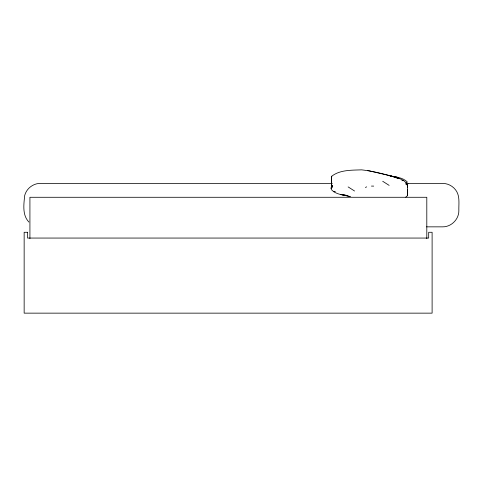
<?xml version="1.0" encoding="UTF-8"?>
<svg xmlns="http://www.w3.org/2000/svg" width="483" height="483" viewBox="0 0 483 483"><rect width="100%" height="100%" fill="white"/><g stroke="black" fill="none" stroke-linecap="round" stroke-linejoin="round"><path stroke-width="0.72" d="M350.09 196.563L340.805 194.552L346.981 195.434C341.523 194.951 335.474 193.937 331.531 189.783L331.109 188.388L332.056 185.267C331.58 194.244 331.38 175.969 331.755 176.21C339.996 169.762 351.57 170.233 361.568 169.853C374.476 171.308 387.161 174.846 399.61 178.493L394.587 176.802L367.388 170.408M405.768 197.173L407.32 195.796L407.64 192.959L407.32 185.013L407.513 187.301M331.755 176.21L331.429 179.127L331.712 182.176M407.32 195.796L407.646 192.88L407.362 189.825M407.501 187.217L407.386 184.717M331.688 187.283L332.056 185.267M407.35 185.526L407.688 184.319M407.241 184.681L407.96 183.612M365.396 187.458L366.688 186.861M333.916 191.799L335.359 191.57M401.832 180.745L403.287 180.503M332.334 183.377L40.451 183.377C33.261 183.299 26.487 188.497 24.705 195.458C23.812 204.255 22.103 215.098 28.926 222.071M407.718 183.377L442.549 183.377C447.548 183.383 452.438 185.792 455.481 189.753C460.227 195.609 458.645 203.645 458.85 210.546C459.031 219.258 451.261 227.028 442.549 226.847L426.561 226.847M371.439 186.088L373.709 186.106M393.446 176.73C398.487 177.201 403.939 178.426 407.543 182.224M393.464 176.766L398.27 177.454L389.896 175.848L395.16 176.947L394.714 176.85M344.693 195.217L350.296 196.617M398.318 178.444L394.17 177.11C398.36 178.1 402.822 179.229 405.841 182.502L406.396 184.88L405.883 183.794M342.218 194.444L344.361 195.15M354.57 191.014L348.128 186.915M382.705 181.282L389.147 185.381M407.404 184.953L406.185 182.616L407.356 184.892M331.561 184.705L331.67 187.054M426.803 238.662L426.803 197.281L29.922 197.281L29.922 238.662M331.157 187.827L331.109 188.388L332.558 186.263L331.157 187.827M27.573 232.281L24.15 232.281L24.15 313.147L432.11 313.147L432.11 232.281L428.687 232.281L428.687 238.059L27.573 238.059L27.573 232.281"/></g></svg>
